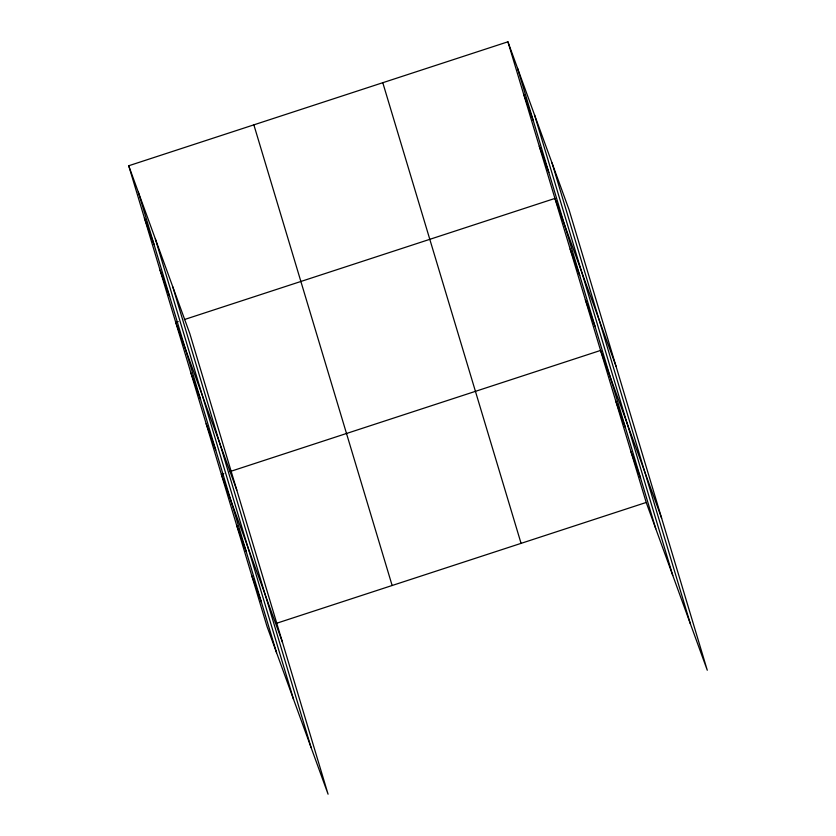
<?xml version="1.0" encoding="UTF-8"?>
<svg xmlns="http://www.w3.org/2000/svg" width="836" height="836" viewBox="0 0 836 836"><rect width="100%" height="100%" fill="white"/><g stroke="black" fill="none" stroke-linecap="round" stroke-linejoin="round"><path stroke-width="1.25" d="M128.723 165.758L189.793 333.543L328.078 794.2L266.998 626.404L128.723 165.758L507.922 41.8L569.002 209.596L707.277 670.242L646.207 502.457L507.922 41.8M178.193 321.567L175.738 322.372L236.807 490.168M184.328 319.571L554.937 198.425L616.017 366.22M223.818 473.584L221.373 474.388L282.443 642.184M229.952 471.588L600.572 350.441L661.642 518.236M276.82 623.196L646.207 502.457M523.597 94.008L533.18 120.332M539.272 146.216L548.855 172.54M570.152 249.097L579.735 275.42M585.367 299.769L594.95 326.092M615.787 401.113L625.37 427.436M630.992 451.785L640.575 478.108M144.398 217.956L153.97 244.29M160.063 270.164L169.645 296.498M190.942 373.044L200.525 399.368M206.158 423.716L215.74 450.04M236.578 525.06L246.16 551.384M251.793 575.732L261.375 602.056M552.011 162.905L690.285 623.562M534.497 114.814L672.781 575.461M517.505 68.124L655.79 528.78M382.784 82.701L521.068 543.358M253.862 124.846L392.136 585.503M172.801 286.863L311.086 747.52M155.297 238.762L293.572 699.418M138.306 192.081L276.58 652.728"/></g></svg>
